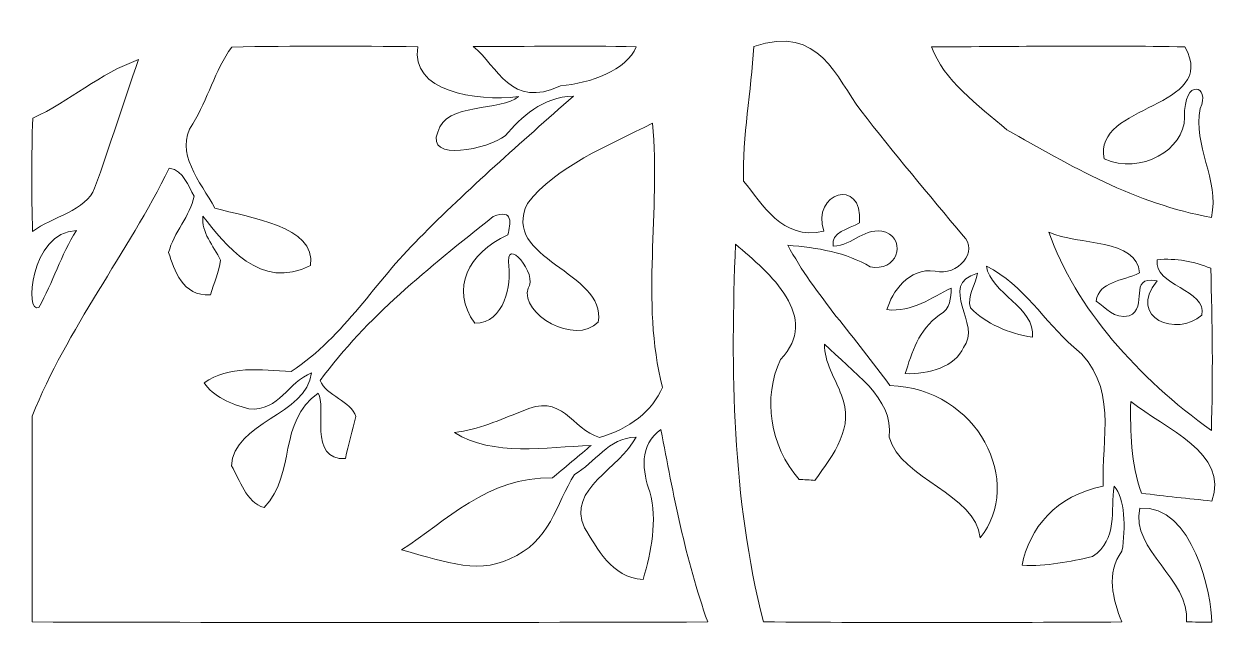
# Model space of a CAD drawing. Header units: millimetres. Extents: x -1215 to 1230, y -591 to 625.
import ezdxf

# ---------------------------------------------------------------- set-up
doc = ezdxf.new("R2010")
doc.units = ezdxf.units.MM
doc.header["$MEASUREMENT"] = 0
doc.layers.add('Layer 1', color=7, linetype='Continuous')

msp = doc.modelspace()

# ---------------------------------------------------------------- linework, layer by layer
at = {"layer": 'Layer 1', "color": 250, "lineweight": 20}
for points, knots in [([(1011.2745, -588.9081), (1011.2745, -588.9081), (1011.2745, -588.9081), (1011.2745, -588.9081), (993.0072, -543.1625), (978.3927, -489.3245), (1011.4525, -445.3079), (1019.3545, -397.2439), (1017.9371, -337.659), (995.3862, -313.4038), (987.35, -362.04), (1004.1468, -420.7789), (951.9081, -456.1357), (905.1423, -466.6676), (858.9261, -476.3385), (808.8665, -473.7438), (822.5694, -399.5649), (877.7397, -331.737), (973.4598, -313.2631), (968.9016, -218.5928), (1005.7953, -106.8963), (913.9091, -30.8428), (851.9856, 21.5424), (814.352, 94.429), (736.3466, 133.3893), (745.1166, 77.6842), (836.4564, 49.8304), (830.0624, -11.0667), (779.8311, -2.8435), (735.8034, 16.4911), (704.0205, 48.824), (696.5276, 72.6328), (714.7949, 95.4353), (718.2635, 118.815), (634.5947, 95.1443), (729.2189, 14.1874), (689.7651, -31.8492), (674.0579, -69.9487), (619.0717, -87.1252), (571.7596, -84.8091), (584.9098, -42.5314), (598.6095, 3.7962), (641.1698, 34.3878), (664.3701, 46.7991), (664.011, 69.165), (665.11, 88.9411), (624.551, 69.7421), (586.5583, 38.7165), (534.6723, 45.0701), (544.9033, 80.1334), (578.1473, 131.2312), (632.5872, 123.2891), (678.0791, 111.7387), (723.0185, 164.8491), (689.2125, 194.5823), (619.8054, 279.2981), (547.8288, 362.8521), (481.8809, 449.2968), (431.1002, 514.9591), (399.3079, 624.6355), (264.4993, 579.3216), (259.3854, 487.9661), (241.4833, 397.3383), (243.8561, 305.8471), (283.3193, 259.8081), (320.035, 185.1975), (406.8009, 204.246), (380.182, 282.0729), (486.0676, 316.0435), (479.1428, 221.2769), (456.3079, 208), (420.1354, 202.6576), (425.8082, 174.0885), (466.3517, 174.3746), (489.5519, 215.5054), (532.3057, 202.2284), (575.7746, 183.7595), (553.8575, 119.9717), (500.7009, 132.2325), (452.8362, 160.8066), (392.5549, 171.1978), (333.5474, 175.672), (387.622, 75.9552), (472.9268, -14.2435), (540.5231, -109.0594), (720.0931, -114.1108), (813.8088, -307.7777), (723.7428, -418.1768), (714.2423, -328.4147), (564.0886, -299.9862), (538.8809, -213.682), (550.0236, -133.7365), (463.061, -81.4917), (408.2652, -24.7803), (406.623, -61.58), (430.3665, -94.1941), (442.4271, -128.8257), (469.4644, -192.7639), (426.8978, -249.0413), (388.3526, -301.4241), (380.4943, -300.8544), (364.6091, -299.9862), (356.7507, -299.4115), (296.6537, -231.009), (282.5856, -133.4454), (318.7581, -55.949), (401.3154, 28.9073), (297.7433, 119.3896), (227.4152, 177.6969), (217.3714, -78.7515), (220.2906, -336.0656), (284.0498, -588.617), (526.455, -590.7826), (768.8601, -590.06), (1011.2745, -588.9081)], [0, 0, 0, 0, 0.026315789, 0.026315789, 0.026315789, 0.052631579, 0.052631579, 0.052631579, 0.078947368, 0.078947368, 0.078947368, 0.105263158, 0.105263158, 0.105263158, 0.131578947, 0.131578947, 0.131578947, 0.157894737, 0.157894737, 0.157894737, 0.184210526, 0.184210526, 0.184210526, 0.210526316, 0.210526316, 0.210526316, 0.236842105, 0.236842105, 0.236842105, 0.263157895, 0.263157895, 0.263157895, 0.289473684, 0.289473684, 0.289473684, 0.315789474, 0.315789474, 0.315789474, 0.342105263, 0.342105263, 0.342105263, 0.368421053, 0.368421053, 0.368421053, 0.394736842, 0.394736842, 0.394736842, 0.421052632, 0.421052632, 0.421052632, 0.447368421, 0.447368421, 0.447368421, 0.473684211, 0.473684211, 0.473684211, 0.5, 0.5, 0.5, 0.526315789, 0.526315789, 0.526315789, 0.552631579, 0.552631579, 0.552631579, 0.578947368, 0.578947368, 0.578947368, 0.605263158, 0.605263158, 0.605263158, 0.631578947, 0.631578947, 0.631578947, 0.657894737, 0.657894737, 0.657894737, 0.684210526, 0.684210526, 0.684210526, 0.710526316, 0.710526316, 0.710526316, 0.736842105, 0.736842105, 0.736842105, 0.763157895, 0.763157895, 0.763157895, 0.789473684, 0.789473684, 0.789473684, 0.815789474, 0.815789474, 0.815789474, 0.842105263, 0.842105263, 0.842105263, 0.868421053, 0.868421053, 0.868421053, 0.894736842, 0.894736842, 0.894736842, 0.921052632, 0.921052632, 0.921052632, 0.947368421, 0.947368421, 0.947368421, 0.973684211, 0.973684211, 0.973684211, 1, 1, 1, 1]), ([(171.1489, -588.9081), (171.1489, -588.9081), (171.1489, -588.9081), (171.1489, -588.9081), (125.6664, -460.896), (101.1892, -329.569), (76.3436, -198.5305), (31.2263, -227.8321), (38.8911, -285.8435), (53.696, -324.8087), (69.4063, -383.8362), (56.7994, -444.7332), (39.9869, -502.895), (-25.04, -498.5639), (-53.1762, -438.244), (-78.9272, -397.5448), (-115.1059, -317.5943), (-6.5946, -277.7658), (25.7408, -213.5415), (-31.4371, -215.2704), (-56.8228, -266.0722), (-99.3893, -289.3088), (-135.9208, -348.9135), (-148.8963, -427.4162), (-230.5513, -460.6099), (-298.1414, -495.244), (-381.6229, -460.0352), (-449.9435, -442.5677), (-359.5185, -384.4133), (-275.8497, -293.9236), (-143.776, -296.5257), (-124.2318, -280.0695), (-84.959, -246.8758), (-65.2337, -230.4269), (-157.1136, -234.4645), (-263.7984, -253.5204), (-342.5344, -204.4525), (-293.5738, -198.5305), (-251.0073, -178.1896), (-206.7985, -162.0194), (-122.4053, -120.0278), (-105.4212, -198.5305), (-48.2433, -214.2641), (10.7642, -198.2444), (60.2711, -159.8563), (79.2628, -112.6679), (34.5108, 62.8237), (76.1656, 245.2313), (59.1659, 423.3176), (-31.2497, 377.8581), (-136.8387, 335.4349), (-194.382, 260.8193), (-251.1946, 147.0979), (-33.4508, 122.2754), (-50.7941, 19.5273), (-98.2935, -27.9571), (-209.7302, 35.547), (-193.105, 88.9411), (-171.1786, 114.3408), (-241.513, 200.9311), (-232.1936, 132.383), (-227.626, 100.9158), (-239.6866, 16.7821), (-301.2448, 17.3593), (-351.8475, 88.507), (-314.9445, 159.4476), (-234.3884, 197.113), (-228.5438, 219.4838), (-222.1498, 250.798), (-263.7984, 234.0532), (-397.5174, 127.5536), (-518.9947, 31.507), (-615.0801, -98.8138), (-603.3879, -129.4078), (-550.9711, -140.6647), (-542.9256, -171.9815), (-548.9574, -200.5555), (-558.4486, -228.5474), (-563.5688, -257.1289), (-639.5573, -262.3183), (-601.933, -149.3196), (-618.7392, -124.6475), (-702.4017, -182.9474), (-662.5733, -286.9953), (-728.5274, -356.705), (-766.3328, -345.5862), (-777.1071, -300.2772), (-795.0185, -272.2803), (-790.6382, -183.379), (-643.5723, -169.0957), (-632.2516, -83.0802), (-680.8407, -101.4085), (-696.192, -161.5878), (-759.945, -156.3934), (-795.3838, -146.8679), (-832.8238, -130.9962), (-850.1889, -103.4334), (-799.9514, -67.3539), (-736.011, -77.5997), (-673.7223, -80.7765), (-563.0224, -6.5975), (-504.0087, 101.6385), (-414.1457, 189.8171), (-315.6782, 289.9754), (-207.5291, 383.9207), (-101.3968, 478.5935), (-164.4193, 476.2825), (-206.992, 436.1605), (-239.4992, 397.9204), (-273.2959, 371.3639), (-402.4504, 343.8011), (-376.3247, 405.5713), (-361.5354, 466.3278), (-246.2617, 446.6972), (-213.0146, 477.5798), (-299.2373, 466.9025), (-433.8679, 488.8392), (-416.6902, 578.4558), (-542.5603, 580.7644), (-668.4241, 580.4734), (-794.4659, 578.0242), (-829.1741, 529.5335), (-842.3306, 472.531), (-873.5609, 422.0202), (-912.1124, 363.8585), (-857.1293, 304.1157), (-828.6309, 251.1483), (-760.4882, 231.239), (-621.8426, 214.9282), (-634.6244, 134.8322), (-734.9152, 81.5812), (-809.2646, 178.2741), (-852.7396, 234.84), (-857.1293, 201.7919), (-831.0037, 174.8062), (-816.9355, 145.5095), (-819.6736, 121.2642), (-831.0037, 98.4617), (-837.763, 74.9439), (-894.7536, 71.7671), (-910.8355, 126.1749), (-922.3435, 160.8066), (-912.665, 201.2147), (-878.1347, 235.5627), (-870.829, 275.5343), (-883.0676, 295.1649), (-890.7386, 327.6384), (-921.0603, 332.4036), (-1006.3276, 159.1269), (-1128.2733, 6.465), (-1199.0915, -170.9678), (-1199.0915, -170.9678), (-1199.4662, -588.9081), (-1199.4662, -588.9081), (-742.5861, -590.2055), (-285.7155, -590.2055), (171.1489, -588.9081)], [0, 0, 0, 0, 0.019230769, 0.019230769, 0.019230769, 0.038461538, 0.038461538, 0.038461538, 0.057692308, 0.057692308, 0.057692308, 0.076923077, 0.076923077, 0.076923077, 0.096153846, 0.096153846, 0.096153846, 0.115384615, 0.115384615, 0.115384615, 0.134615385, 0.134615385, 0.134615385, 0.153846154, 0.153846154, 0.153846154, 0.173076923, 0.173076923, 0.173076923, 0.192307692, 0.192307692, 0.192307692, 0.211538462, 0.211538462, 0.211538462, 0.230769231, 0.230769231, 0.230769231, 0.25, 0.25, 0.25, 0.269230769, 0.269230769, 0.269230769, 0.288461538, 0.288461538, 0.288461538, 0.307692308, 0.307692308, 0.307692308, 0.326923077, 0.326923077, 0.326923077, 0.346153846, 0.346153846, 0.346153846, 0.365384615, 0.365384615, 0.365384615, 0.384615385, 0.384615385, 0.384615385, 0.403846154, 0.403846154, 0.403846154, 0.423076923, 0.423076923, 0.423076923, 0.442307692, 0.442307692, 0.442307692, 0.461538462, 0.461538462, 0.461538462, 0.480769231, 0.480769231, 0.480769231, 0.5, 0.5, 0.5, 0.519230769, 0.519230769, 0.519230769, 0.538461538, 0.538461538, 0.538461538, 0.557692308, 0.557692308, 0.557692308, 0.576923077, 0.576923077, 0.576923077, 0.596153846, 0.596153846, 0.596153846, 0.615384615, 0.615384615, 0.615384615, 0.634615385, 0.634615385, 0.634615385, 0.653846154, 0.653846154, 0.653846154, 0.673076923, 0.673076923, 0.673076923, 0.692307692, 0.692307692, 0.692307692, 0.711538462, 0.711538462, 0.711538462, 0.730769231, 0.730769231, 0.730769231, 0.75, 0.75, 0.75, 0.769230769, 0.769230769, 0.769230769, 0.788461538, 0.788461538, 0.788461538, 0.807692308, 0.807692308, 0.807692308, 0.826923077, 0.826923077, 0.826923077, 0.846153846, 0.846153846, 0.846153846, 0.865384615, 0.865384615, 0.865384615, 0.884615385, 0.884615385, 0.884615385, 0.903846154, 0.903846154, 0.903846154, 0.923076923, 0.923076923, 0.923076923, 0.942307692, 0.942307692, 0.942307692, 0.961538462, 0.961538462, 0.961538462, 0.980769231, 0.980769231, 0.980769231, 1, 1, 1, 1]), ([(-127.7035, 499.5166), (-127.7035, 499.5166), (-127.7035, 499.5166), (-127.7035, 499.5166), (-66.5106, 504.4224), (6.1965, 530.9764), (26.1061, 578.4558), (-84.0474, 581.7782), (-194.1946, 578.885), (-304.5355, 579.0305), (-254.4853, 538.9135), (-227.8133, 451.1714), (-127.7035, 499.5166)], [0, 0, 0, 0, 0.25, 0.25, 0.25, 0.5, 0.5, 0.5, 0.75, 0.75, 0.75, 1, 1, 1, 1]), ([(1193.0394, 232.2502), (1193.0394, 232.2502), (1193.0394, 232.2502), (1193.0394, 232.2502), (1209.4709, 310.4668), (1154.4941, 378.2947), (1169.8391, 453.3345), (1192.674, 499.2305), (1136.4047, 518.7057), (1138.2342, 435.0062), (1138.5995, 369.3463), (1049.6325, 318.69), (975.2894, 350.8725), (951.3586, 464.7345), (1209.6645, 451.1714), (1139.1459, 578.3103), (967.9837, 581.7782), (796.6279, 579.1761), (625.2815, 578.3103), (649.0281, 511.2052), (719.5404, 459.6881), (778.1826, 410.3316), (904.7771, 337.6005), (1039.2203, 259.3715), (1193.0394, 232.2502)], [0, 0, 0, 0, 0.125, 0.125, 0.125, 0.25, 0.25, 0.25, 0.375, 0.375, 0.375, 0.5, 0.5, 0.5, 0.625, 0.625, 0.625, 0.75, 0.75, 0.75, 0.875, 0.875, 0.875, 1, 1, 1, 1]), ([(-1198.361, 203.8168), (-1198.361, 203.8168), (-1198.361, 203.8168), (-1198.361, 203.8168), (-1159.0851, 233.2516), (-1088.7601, 246.3905), (-1072.5065, 291.4134), (-1040.9016, 378.1491), (-1014.4107, 465.8912), (-983.1711, 552.4815), (-1062.4534, 524.9138), (-1122.5567, 467.9162), (-1197.9957, 433.5583), (-1200.5558, 356.9351), (-1200.7338, 280.4499), (-1198.361, 203.8168)], [0, 0, 0, 0, 0.2, 0.2, 0.2, 0.4, 0.4, 0.4, 0.6, 0.6, 0.6, 0.8, 0.8, 0.8, 1, 1, 1, 1]), ([(-1185.398, 49.3987), (-1185.398, 49.3987), (-1185.398, 49.3987), (-1185.398, 49.3987), (-1157.0776, 100.6322), (-1141.183, 155.4716), (-1109.2129, 205.6938), (-1203.4438, 202.3221), (-1215.4887, 32.8561), (-1185.398, 49.3987)], [0, 0, 0, 0, 0.333333333, 0.333333333, 0.333333333, 0.666666667, 0.666666667, 0.666666667, 1, 1, 1, 1]), ([(1192.674, -200.2694), (1192.674, -200.2694), (1192.674, -200.2694), (1192.674, -200.2694), (1195.9647, -90.5807), (1195.0469, 19.2363), (1191.3909, 128.9151), (1157.9658, 142.6238), (1121.0628, 149.8382), (1083.0638, 146.3827), (1073.9286, 93.5559), (1185.5464, 85.4757), (1173.3078, 33.9586), (1123.2482, -11.7869), (1021.5056, 28.0416), (1082.5112, 103.2318), (1021.1403, 115.4976), (1067.1755, 49.1101), (1025.8859, 32.2247), (995.3862, 25.2989), (978.5738, 49.1101), (959.2169, 62.5327), (964.1404, 102.3612), (1012.3704, 102.6497), (1046.9007, 119.6807), (1042.6984, 190.2488), (922.857, 174.8062), (863.1283, 202.369), (916.8283, 48.824), (1044.1533, -93.9079), (1192.674, -200.2694)], [0, 0, 0, 0, 0.1, 0.1, 0.1, 0.2, 0.2, 0.2, 0.3, 0.3, 0.3, 0.4, 0.4, 0.4, 0.5, 0.5, 0.5, 0.6, 0.6, 0.6, 0.7, 0.7, 0.7, 0.8, 0.8, 0.8, 0.9, 0.9, 0.9, 1, 1, 1, 1]), ([(1193.5826, -343.4231), (1193.5826, -343.4231), (1193.5826, -343.4231), (1193.5826, -343.4231), (1230.2983, -246.4466), (1099.511, -197.3787), (1029.1766, -141.1013), (1028.265, -203.5868), (1029.3546, -267.0835), (1050.9157, -327.5539), (1098.5931, -333.757), (1146.0925, -338.3718), (1193.5826, -343.4231)], [0, 0, 0, 0, 0.25, 0.25, 0.25, 0.5, 0.5, 0.5, 0.75, 0.75, 0.75, 1, 1, 1, 1]), ([(1193.4046, -589.6234), (1193.4046, -589.6234), (1193.4046, -589.6234), (1193.4046, -589.6234), (1193.8605, -535.4055), (1155.8459, -350.0801), (1047.6312, -357.5658), (1028.624, -444.7332), (1149.5549, -501.3066), (1142.4365, -588.7626), (1155.2278, -588.9081), (1180.6134, -589.3397), (1193.4046, -589.6234)], [0, 0, 0, 0, 0.25, 0.25, 0.25, 0.5, 0.5, 0.5, 0.75, 0.75, 0.75, 1, 1, 1, 1])]:
    msp.add_open_spline(points, degree=3, knots=knots, dxfattribs=at)

doc.saveas('drawing.dxf')
